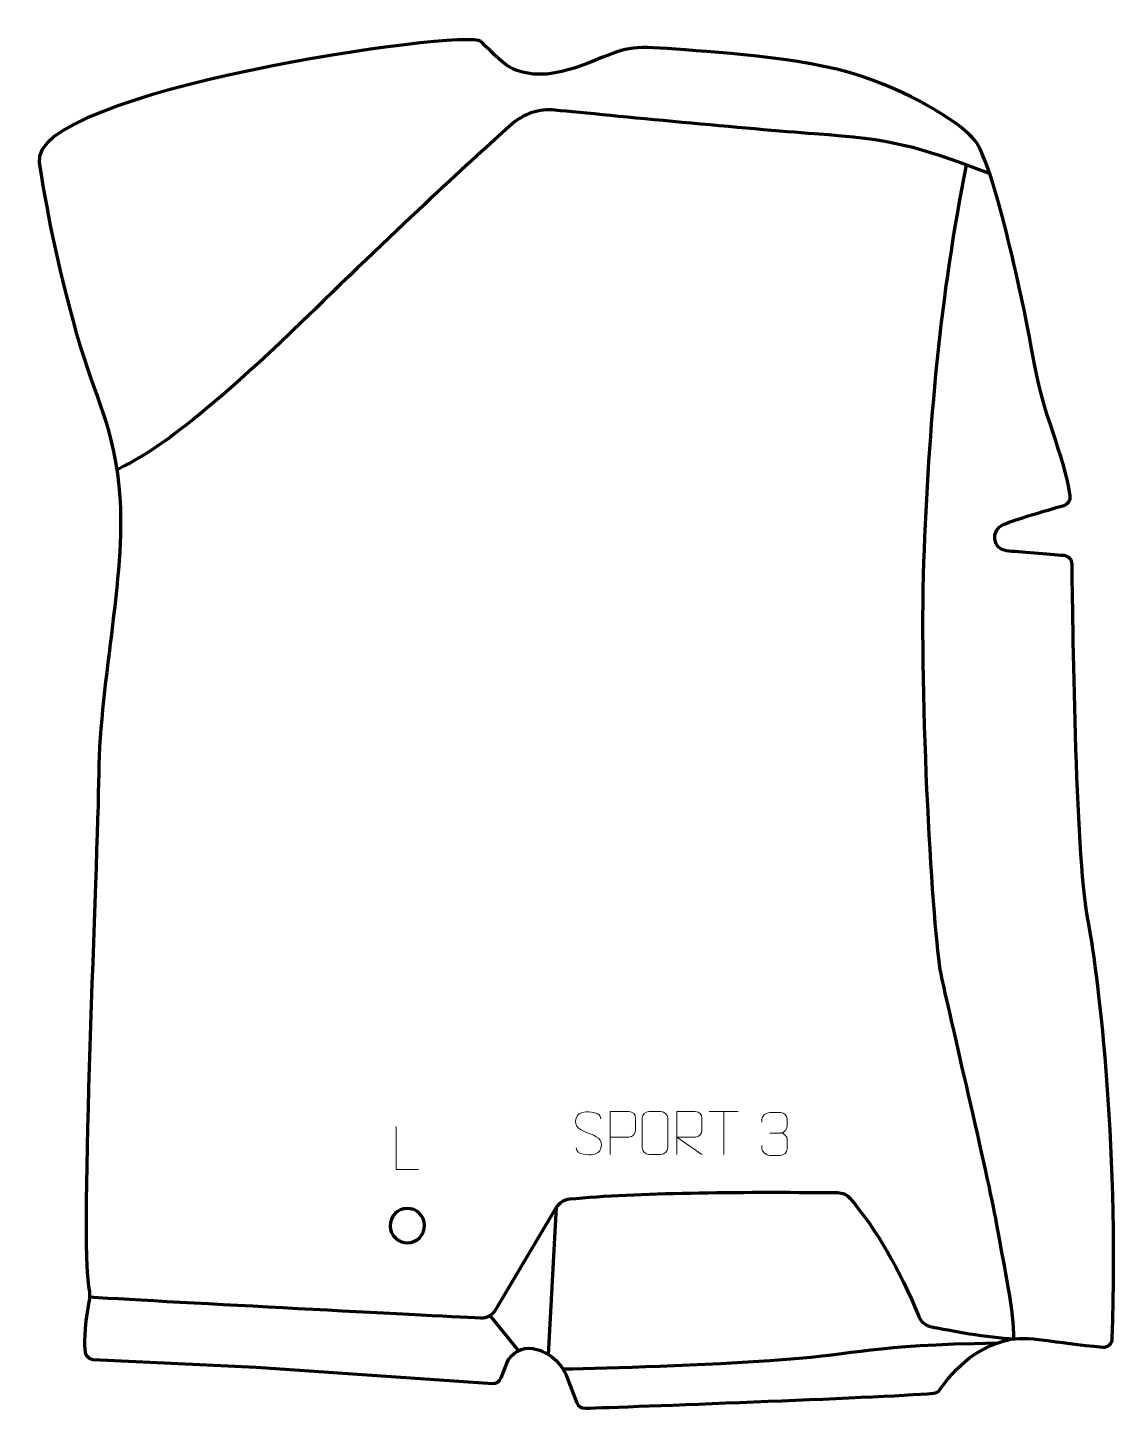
# Model space of a CAD drawing. Header units: millimetres. Extents: x -676 to -40, y 17 to 821.
import ezdxf

# ---------------------------------------------------------------- set-up
doc = ezdxf.new("R2010")
doc.units = ezdxf.units.MM
doc.header["$MEASUREMENT"] = 0
doc.layers.add('layer 1', color=7, linetype='Continuous')
doc.layers.add('layer 2', color=7, linetype='Continuous')

msp = doc.modelspace()

# ---------------------------------------------------------------- linework, layer by layer
at = {"layer": 'layer 1', "color": 230, "lineweight": 200}
msp.add_open_spline([(-411.6767, 812.8745), (-404.1621, 805.3124), (-397.8341, 798.9426), (-393.2231, 797.0811), (-393.2231, 797.0811), (-383.4956, 793.1543), (-372.5073, 791.3482), (-349.4251, 800.4079), (-349.4251, 800.4079), (-325.2608, 809.8926), (-326.6664, 810.5704), (-298.3867, 808.4375), (-298.3867, 808.4375), (-270.1069, 806.3041), (-217.9571, 803.4112), (-183.8832, 790.5142), (-183.8832, 790.5142), (-151.5467, 778.2747), (-127.7448, 761.5713), (-123.0675, 753.6146), (-123.0675, 753.6146), (-112.1047, 734.9665), (-96.2932, 662.8832), (-90.8278, 631.1301), (-90.8278, 631.1301), (-84.2188, 592.7339), (-72.7619, 574.524), (-68.8745, 548.4729), (-68.8745, 548.4729), (-68.5074, 546.0121), (-70.0262, 543.6608), (-72.4138, 542.9597), (-72.4138, 542.9597), (-84.0059, 539.5555), (-99.7766, 535.1225), (-107.7913, 531.8623), (-107.7913, 531.8623), (-115.3564, 528.7842), (-114.033, 517.45), (-105.9175, 516.5292), (-105.9175, 516.5292), (-98.7802, 515.7191), (-80.8565, 514.3252), (-72.3801, 513.682), (-72.3801, 513.682), (-69.792, 513.4853), (-67.7853, 511.3441), (-67.7589, 508.7488), (-67.7589, 508.7488), (-67.4807, 481.3398), (-65.7154, 339.2437), (-58.7457, 303.1421), (-58.7457, 303.1421), (-53.1994, 274.4113), (-40.2418, 175.4404), (-44.3692, 57.8444), (-44.3692, 57.8444), (-44.4693, 54.99), (-46.9335, 52.7942), (-49.7796, 53.0279), (-49.7796, 53.0279), (-78.6961, 55.4055), (-93.6968, 60.0923), (-105.5846, 57.0866), (-105.5846, 57.0866), (-117.7447, 54.0121), (-131.9169, 46.7395), (-144.6329, 28.2836), (-144.6329, 28.2836), (-145.4932, 27.0352), (-146.8609, 26.232), (-148.3726, 26.1146), (-148.3726, 26.1146), (-181.6432, 23.5281), (-326.5144, 18.2898), (-351.1133, 17.4106), (-351.1133, 17.4106), (-353.2425, 17.3345), (-355.1851, 18.6159), (-355.9544, 20.6026), (-355.9544, 20.6026), (-355.9544, 20.6026), (-361.7672, 35.6157), (-361.7672, 35.6157), (-361.7672, 35.6157), (-365.0023, 43.9714), (-372.1846, 50.2665), (-380.961, 52.0694), (-380.961, 52.0694), (-381.0779, 52.0936), (-381.1947, 52.1167), (-381.3111, 52.1395), (-381.3111, 52.1395), (-387.8495, 53.409), (-394.3527, 49.7808), (-396.7499, 43.567), (-396.7499, 43.567), (-396.7499, 43.567), (-400.0305, 35.0646), (-400.0305, 35.0646), (-400.0305, 35.0646), (-400.8197, 33.0178), (-402.8507, 31.7249), (-405.0393, 31.8757), (-405.0393, 31.8757), (-405.0393, 31.8757), (-542.6313, 41.3536), (-542.6313, 41.3536), (-542.6313, 41.3536), (-542.6313, 41.3536), (-637.37, 45.8454), (-637.37, 45.8454), (-637.37, 45.8454), (-639.7008, 45.9556), (-641.6621, 47.6595), (-642.0558, 49.9594), (-642.0558, 49.9594), (-642.7707, 54.1348), (-642.9139, 62.546), (-639.9176, 79.2419), (-639.9176, 79.2419), (-639.4547, 81.8199), (-639.4361, 84.4657), (-639.9388, 87.0365), (-639.9388, 87.0365), (-645.3941, 114.9419), (-634.7791, 335.2777), (-634.2203, 386.8811), (-634.2203, 386.8811), (-633.6323, 441.1498), (-617.2239, 507.0875), (-622.4642, 554.3221), (-622.4642, 554.3221), (-626.8739, 594.0726), (-638.0801, 608.4619), (-649.13, 650.0922), (-649.13, 650.0922), (-658.5182, 685.4625), (-662.6704, 704.285), (-668.8776, 742.3994), (-668.8776, 742.3994), (-675.5785, 783.5462), (-419.794, 821.0435), (-411.6767, 812.8745)], degree=3, knots=[0, 0, 0, 0, 0.02702703, 0.02702703, 0.02702703, 0.02702703, 0.05405405, 0.05405405, 0.05405405, 0.05405405, 0.08108108, 0.08108108, 0.08108108, 0.08108108, 0.10810811, 0.10810811, 0.10810811, 0.10810811, 0.13513514, 0.13513514, 0.13513514, 0.13513514, 0.16216216, 0.16216216, 0.16216216, 0.16216216, 0.18918919, 0.18918919, 0.18918919, 0.18918919, 0.21621622, 0.21621622, 0.21621622, 0.21621622, 0.24324324, 0.24324324, 0.24324324, 0.24324324, 0.27027027, 0.27027027, 0.27027027, 0.27027027, 0.2972973, 0.2972973, 0.2972973, 0.2972973, 0.32432432, 0.32432432, 0.32432432, 0.32432432, 0.35135135, 0.35135135, 0.35135135, 0.35135135, 0.37837838, 0.37837838, 0.37837838, 0.37837838, 0.40540541, 0.40540541, 0.40540541, 0.40540541, 0.43243243, 0.43243243, 0.43243243, 0.43243243, 0.45945946, 0.45945946, 0.45945946, 0.45945946, 0.48648649, 0.48648649, 0.48648649, 0.48648649, 0.51351351, 0.51351351, 0.51351351, 0.51351351, 0.54054054, 0.54054054, 0.54054054, 0.54054054, 0.56756757, 0.56756757, 0.56756757, 0.56756757, 0.59459459, 0.59459459, 0.59459459, 0.59459459, 0.62162162, 0.62162162, 0.62162162, 0.62162162, 0.64864865, 0.64864865, 0.64864865, 0.64864865, 0.67567568, 0.67567568, 0.67567568, 0.67567568, 0.7027027, 0.7027027, 0.7027027, 0.7027027, 0.72972973, 0.72972973, 0.72972973, 0.72972973, 0.75675676, 0.75675676, 0.75675676, 0.75675676, 0.78378378, 0.78378378, 0.78378378, 0.78378378, 0.81081081, 0.81081081, 0.81081081, 0.81081081, 0.83783784, 0.83783784, 0.83783784, 0.83783784, 0.86486486, 0.86486486, 0.86486486, 0.86486486, 0.89189189, 0.89189189, 0.89189189, 0.89189189, 0.91891892, 0.91891892, 0.91891892, 0.91891892, 0.94594595, 0.94594595, 0.94594595, 0.94594595, 1, 1, 1, 1], dxfattribs=at)
at = {"layer": 'layer 1', "color": 142, "lineweight": 200}
msp.add_open_spline([(-454.42, 113.7305), (-459.9421, 113.6391), (-464.4928, 118.0415), (-464.5842, 123.5636), (-464.5842, 123.5636), (-464.6757, 129.0856), (-460.2733, 133.6363), (-454.7512, 133.7278), (-454.7512, 133.7278), (-449.2291, 133.8193), (-444.6784, 129.4168), (-444.587, 123.8948), (-444.587, 123.8948), (-444.4955, 118.3727), (-448.8979, 113.822), (-454.42, 113.7305)], degree=3, knots=[0, 0, 0, 0, 0.2, 0.2, 0.2, 0.2, 0.4, 0.4, 0.4, 0.4, 0.6, 0.6, 0.6, 0.6, 1, 1, 1, 1], dxfattribs=at)
at = {"layer": 'layer 2', "color": 142, "lineweight": 200}
for points, knots in [([(-115.8378, 736.1944), (-159.7791, 752.4097), (-171.1922, 755.8071), (-217.8715, 759.2178), (-217.8715, 759.2178), (-254.6177, 761.9028), (-335.7845, 769.7789), (-368.6646, 773.0092), (-368.6646, 773.0092), (-377.8142, 773.9081), (-386.9183, 770.9371), (-393.7753, 764.8131), (-393.7753, 764.8131), (-412.1545, 748.3987), (-452.8811, 711.364), (-508.467, 656.9754), (-508.467, 656.9754), (-585.5206, 581.5806), (-610.2293, 570.7934), (-623.666, 563.5065)], [0, 0, 0, 0, 0.16666667, 0.16666667, 0.16666667, 0.16666667, 0.33333333, 0.33333333, 0.33333333, 0.33333333, 0.5, 0.5, 0.5, 0.5, 0.66666667, 0.66666667, 0.66666667, 0.66666667, 1, 1, 1, 1]), ([(-101.7428, 57.7874), (-101.3101, 73.2451), (-106.8689, 97.7853), (-111.7181, 125.2007), (-111.7181, 125.2007), (-116.5673, 152.6158), (-139.4745, 248.2637), (-144.0237, 270.3042), (-144.0237, 270.3042), (-148.573, 292.3447), (-156.8447, 430.8804), (-153.9681, 509.8284), (-153.9681, 509.8284), (-151.0915, 588.7761), (-144.5803, 664.7952), (-129.1123, 741.0484)], [0, 0, 0, 0, 0.2, 0.2, 0.2, 0.2, 0.4, 0.4, 0.4, 0.4, 0.6, 0.6, 0.6, 0.6, 1, 1, 1, 1]), ([(-639.5882, 82.169), (-588.1401, 79.122), (-443.4633, 71.637), (-412.1274, 70.0207), (-412.1274, 70.0207), (-408.4156, 69.8292), (-404.906, 71.7121), (-403.0112, 74.9095), (-403.0112, 74.9095), (-403.0112, 74.9095), (-367.7729, 134.3752), (-367.7729, 134.3752), (-367.7729, 134.3752), (-366.1418, 137.1281), (-363.2952, 138.9352), (-360.1092, 139.2339), (-360.1092, 139.2339), (-319.9054, 143.0032), (-264.5161, 143.4848), (-204.2435, 142.9085), (-204.2435, 142.9085), (-201.3043, 142.8802), (-198.5286, 141.5568), (-196.6473, 139.2986), (-196.6473, 139.2986), (-181.3247, 120.9072), (-168.1444, 98.0002), (-156.9779, 70.8478), (-156.9779, 70.8478), (-155.7, 67.7405), (-152.9672, 65.4691), (-149.6719, 64.8138), (-149.6719, 64.8138), (-139.4397, 62.7784), (-116.6886, 58.5265), (-101.7426, 57.7872)], [0, 0, 0, 0, 0.1, 0.1, 0.1, 0.1, 0.2, 0.2, 0.2, 0.2, 0.3, 0.3, 0.3, 0.3, 0.4, 0.4, 0.4, 0.4, 0.5, 0.5, 0.5, 0.5, 0.6, 0.6, 0.6, 0.6, 0.7, 0.7, 0.7, 0.7, 0.8, 0.8, 0.8, 0.8, 1, 1, 1, 1]), ([(-111.5601, 55.2591), (-185.8689, 54.0284), (-192.0637, 48.8044), (-233.9755, 45.7312), (-233.9755, 45.7312), (-285.9324, 41.921), (-335.0099, 40.761), (-363.9876, 40.0824)], [0, 0, 0, 0, 0.33333333, 0.33333333, 0.33333333, 0.33333333, 1, 1, 1, 1])]:
    msp.add_open_spline(points, degree=3, knots=knots, dxfattribs=at)
at = {"layer": 'layer 2', "color": 250, "lineweight": 9}
for points, knots in [([(-349.1618, 177.6187), (-353.4101, 179.0891), (-358.3182, 180.8849), (-356.3131, 186.4052), (-356.3131, 186.4052), (-354.8096, 190.5451), (-349.596, 190.1566), (-345.9924, 189.5555), (-345.9924, 189.5555), (-343.1318, 189.0783), (-342.2671, 187.8651), (-341.9565, 185.781)], [0, 0, 0, 0, 0.25, 0.25, 0.25, 0.25, 0.5, 0.5, 0.5, 0.5, 1, 1, 1, 1]), ([(-336.4939, 165.1419), (-336.4939, 165.1419), (-336.4939, 190.0955), (-336.4939, 190.0955), (-336.4939, 190.0955), (-332.8989, 190.0955), (-329.3036, 190.0955), (-325.7082, 190.0955), (-325.7082, 190.0955), (-323.383, 190.0576), (-321.8256, 188.5675), (-321.8298, 186.2014), (-321.8298, 186.2014), (-321.8302, 184.1657), (-321.8302, 181.1064), (-321.8298, 179.0704), (-321.8298, 179.0704), (-321.8363, 177.195), (-323.6485, 175.2531), (-325.6581, 175.234), (-325.6581, 175.234), (-325.6581, 175.234), (-336.4939, 175.234), (-336.4939, 175.234)], [0, 0, 0, 0, 0.14285714, 0.14285714, 0.14285714, 0.14285714, 0.28571429, 0.28571429, 0.28571429, 0.28571429, 0.42857143, 0.42857143, 0.42857143, 0.42857143, 0.57142857, 0.57142857, 0.57142857, 0.57142857, 0.71428571, 0.71428571, 0.71428571, 0.71428571, 1, 1, 1, 1]), ([(-314.0018, 190.0951), (-311.6761, 190.0951), (-309.35, 190.0951), (-307.0239, 190.0951), (-307.0239, 190.0951), (-305.0773, 190.1307), (-303.0859, 188.6391), (-303.0592, 186.2015), (-303.0592, 186.2015), (-303.0596, 180.4546), (-303.0596, 174.7073), (-303.0592, 168.9596), (-303.0592, 168.9596), (-303.199, 166.6362), (-304.8762, 165.1566), (-307.0239, 165.1458), (-307.0239, 165.1458), (-309.3558, 165.1462), (-311.6877, 165.1462), (-314.0192, 165.1458), (-314.0192, 165.1458), (-315.9442, 165.0404), (-317.9163, 166.9249), (-317.9051, 168.9422), (-317.9051, 168.9422), (-317.9048, 174.7123), (-317.9048, 180.482), (-317.9051, 186.2513), (-317.9051, 186.2513), (-317.9009, 188.3894), (-316.1542, 190.1086), (-314.0018, 190.0951)], [0, 0, 0, 0, 0.11111111, 0.11111111, 0.11111111, 0.11111111, 0.22222222, 0.22222222, 0.22222222, 0.22222222, 0.33333333, 0.33333333, 0.33333333, 0.33333333, 0.44444444, 0.44444444, 0.44444444, 0.44444444, 0.55555556, 0.55555556, 0.55555556, 0.55555556, 0.66666667, 0.66666667, 0.66666667, 0.66666667, 0.77777778, 0.77777778, 0.77777778, 0.77777778, 1, 1, 1, 1]), ([(-297.8142, 165.1419), (-297.8142, 165.1419), (-297.8142, 190.0954), (-297.8142, 190.0954), (-297.8142, 190.0954), (-294.2194, 190.0954), (-290.6239, 190.0954), (-287.0287, 190.0954), (-287.0287, 190.0954), (-284.7034, 190.0577), (-283.1461, 188.5677), (-283.1502, 186.2013), (-283.1502, 186.2013), (-283.1506, 184.1658), (-283.1506, 181.1064), (-283.1502, 179.0704), (-283.1502, 179.0704), (-283.1567, 177.1949), (-284.969, 175.2531), (-286.9785, 175.234), (-286.9785, 175.234), (-286.9785, 175.234), (-297.8142, 175.234), (-297.8142, 175.234), (-297.8142, 175.234), (-297.8142, 175.234), (-283.1595, 165.1419), (-283.1595, 165.1419)], [0, 0, 0, 0, 0.125, 0.125, 0.125, 0.125, 0.25, 0.25, 0.25, 0.25, 0.375, 0.375, 0.375, 0.375, 0.5, 0.5, 0.5, 0.5, 0.625, 0.625, 0.625, 0.625, 0.75, 0.75, 0.75, 0.75, 1, 1, 1, 1]), ([(-248.2901, 183.8638), (-248.2901, 183.8638), (-248.2901, 185.721), (-248.2901, 185.721), (-248.2901, 185.721), (-248.3044, 187.4629), (-245.6399, 189.581), (-243.5808, 189.5583), (-243.5808, 189.5583), (-241.5167, 189.5583), (-239.4527, 189.5583), (-237.389, 189.5583), (-237.389, 189.5583), (-235.1945, 189.5671), (-233.5962, 187.7203), (-233.5518, 185.8082), (-233.5518, 185.8082), (-233.5522, 184.3731), (-233.5522, 182.938), (-233.5518, 181.5025), (-233.5518, 181.5025), (-233.6004, 179.849), (-235.203, 177.619), (-237.4013, 177.629), (-237.4013, 177.629), (-235.1976, 177.6178), (-233.5896, 175.8146), (-233.5356, 173.7551), (-233.5356, 173.7551), (-233.536, 171.9704), (-233.536, 170.1857), (-233.5356, 168.4006), (-233.5356, 168.4006), (-233.5255, 166.3392), (-235.5804, 164.5761), (-237.4013, 164.5842), (-237.4013, 164.5842), (-239.4666, 164.5845), (-241.5318, 164.5845), (-243.5974, 164.5842), (-243.5974, 164.5842), (-245.766, 164.5957), (-248.297, 166.9959), (-248.3156, 168.4577), (-248.3156, 168.4577), (-248.3156, 168.4577), (-248.3156, 170.3663), (-248.3156, 170.3663)], [0, 0, 0, 0, 0.07692308, 0.07692308, 0.07692308, 0.07692308, 0.15384615, 0.15384615, 0.15384615, 0.15384615, 0.23076923, 0.23076923, 0.23076923, 0.23076923, 0.30769231, 0.30769231, 0.30769231, 0.30769231, 0.38461538, 0.38461538, 0.38461538, 0.38461538, 0.46153846, 0.46153846, 0.46153846, 0.46153846, 0.53846154, 0.53846154, 0.53846154, 0.53846154, 0.61538462, 0.61538462, 0.61538462, 0.61538462, 0.69230769, 0.69230769, 0.69230769, 0.69230769, 0.76923077, 0.76923077, 0.76923077, 0.76923077, 0.84615385, 0.84615385, 0.84615385, 0.84615385, 1, 1, 1, 1]), ([(-448.1576, 156.452), (-448.1576, 156.452), (-461.1067, 156.452), (-461.1067, 156.452), (-461.1067, 156.452), (-461.1067, 156.452), (-461.1067, 181.4056), (-461.1067, 181.4056)], [0, 0, 0, 0, 0.33333333, 0.33333333, 0.33333333, 0.33333333, 1, 1, 1, 1]), ([(-349.1618, 177.6186), (-345.1432, 175.9719), (-340.1137, 174.0836), (-341.9477, 168.7233), (-341.9477, 168.7233), (-343.4075, 164.4569), (-348.3183, 164.7136), (-352.0444, 165.2683), (-352.0444, 165.2683), (-354.7944, 165.6781), (-356.0153, 166.8916), (-356.3933, 169.0038)], [0, 0, 0, 0, 0.25, 0.25, 0.25, 0.25, 0.5, 0.5, 0.5, 0.5, 1, 1, 1, 1])]:
    msp.add_open_spline(points, degree=3, knots=knots, dxfattribs=at)
for points in [[(-278.9758, 190.0719), (-278.9758, 190.0719), (-261.9886, 190.0719), (-261.9886, 190.0719)], [(-270.482, 165.1419), (-270.482, 165.1419), (-270.482, 190.0954), (-270.482, 190.0954)], [(-243.5804, 177.6186), (-243.5804, 177.6186), (-237.384, 177.6186), (-237.384, 177.6186)]]:
    msp.add_open_spline(points, degree=3, dxfattribs=at)
at = {"layer": 'layer 2', "color": 142, "lineweight": 200}
for points in [[(-372.3761, 48.5911), (-372.3761, 48.5911), (-367.7731, 134.3752), (-367.7731, 134.3752)], [(-406.565, 71.3758), (-406.565, 71.3758), (-390.0327, 50.949), (-390.0327, 50.949)]]:
    msp.add_open_spline(points, degree=3, dxfattribs=at)

doc.saveas('drawing.dxf')
